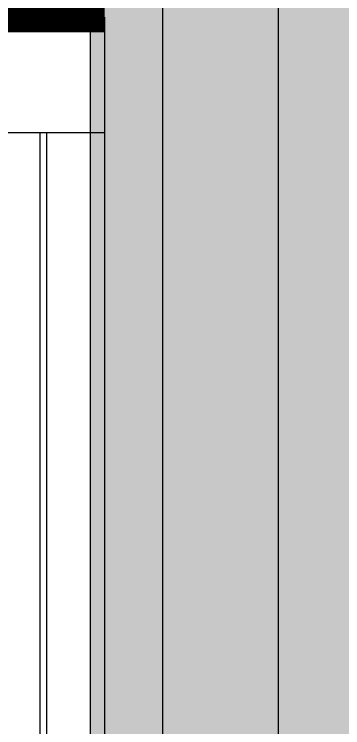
# Model space of a CAD drawing. Header units: millimetres. Extents: x 1710 to 94914, y 1329 to 63037.
# Drawn here: x 29619 to 30755, y 25889 to 28354 of the extents above; entities that cross this region are included whole.
import ezdxf

# ---------------------------------------------------------------- set-up
doc = ezdxf.new("R2010")
doc.units = ezdxf.units.MM
doc.header["$LTSCALE"] = 120
for name, color, linetype in [('6구역', 51, 'Continuous'), ('ARCH', 9, 'Continuous'), ('공사제외', 5, 'Continuous')]:
    doc.layers.add(name, color=color, linetype=linetype)

msp = doc.modelspace()

# ---------------------------------------------------------------- hatches: boundary and pattern name
at = {"layer": '공사제외', "linetype": 'Continuous'}
msp.add_hatch(color=253, dxfattribs=at).paths.add_polyline_path([(29881.34369405371, 15782.93533938576), (37839.02623156074, 13368.24037183978), (44770.06090574118, 27040.01634737971), (40481.34391821339, 28562.81592773536), (40462.92070012423, 28694.21464491153), (33086.34242065973, 28694.21464511217), (33086.34242065437, 29394.2146479438), (29881.34369405371, 29394.2146479438)])

# ---------------------------------------------------------------- linework, layer by layer
at = {"layer": '6구역', "linetype": 'Continuous', "const_width": 100, "elevation": 9.6e-09}
msp.add_lwpolyline([(25778.8472331583, 44357.04003018443), (23571.34322231088, 44357.03982553957), (23571.34322231088, 28344.12901066197), (29881.34369405371, 28344.27254979493), (29881.34369405243, 29394.21464791929), (33086.34242065437, 29394.21464794374), (33086.34242065926, 28794.21464511205), (40481.34391821444, 28794.21464511205), (40481.34391821339, 28562.8159277353), (44815.79130196745, 27130.22225720948), (45367.06946331367, 28216.91849106562), (47646.40258342132, 27639.03486259916), (50928.60866146848, 27153.01736330573), (53956.4095336626, 27051.26454787492)], dxfattribs=at)
at = {"layer": 'ARCH', "color": 9}
for p, q in [((29881.34369405371, 29394.21464791941, 9.5991448e-09), (29881.34369405371, 28344.27254979499, 9.5991448e-09)), ((29893.34369405185, 29394.21464791941, 1.95801254e-08), (29893.34369405185, 28344.27254979499, 1.95801254e-08)), ((30131.34369405266, 28744.21461587149, 9.6e-09), (30131.34369405266, 19294.21461286297, 9.6e-09)), ((30531.34369405266, 28744.21461586951, 9.6e-09), (30531.34369405266, 19294.21461286495, 9.6e-09)), ((29531.34067784494, 28344.12901158096, 9.6e-09), (29931.34067784483, 28344.12901158096, 9.6e-09)), ((29931.34067784483, 28344.12901158096, 9.6e-09), (29931.34067784483, 27944.12901160173, 9.6e-09)), ((29931.34067784483, 27944.12901160173, 9.6e-09), (29531.34067784494, 27944.12901160173, 9.6e-09)), ((29707.34382460604, 27944.12901160185, 9.5999877e-09), (29707.34382460604, 15601.64862767927, 9.5999877e-09)), ((29731.34382460592, 27944.12901160185, 9.5999877e-09), (29731.34382460592, 15619.44661763852, 9.5999877e-09)), ((29931.34382460592, 27944.12901160185, 9.5999877e-09), (29931.34382460592, 15767.76320063154, 9.5999877e-09))]:
    msp.add_line(p, q, dxfattribs=at)
at = {"layer": '공사제외', "linetype": 'Continuous', "elevation": 9.6e-09}
msp.add_lwpolyline([(29881.34369405371, 15782.93533938576), (37839.02623156074, 13368.24037183978), (44770.06090574118, 27040.01634737971), (40481.34391821339, 28562.81592773536), (40462.92070012423, 28694.21464491153), (33086.34242065973, 28694.21464511217), (33086.34242065437, 29394.2146479438), (29881.34369405371, 29394.2146479438), (29881.34369405371, 15782.93533938576)], dxfattribs=at)

doc.saveas('drawing.dxf')
